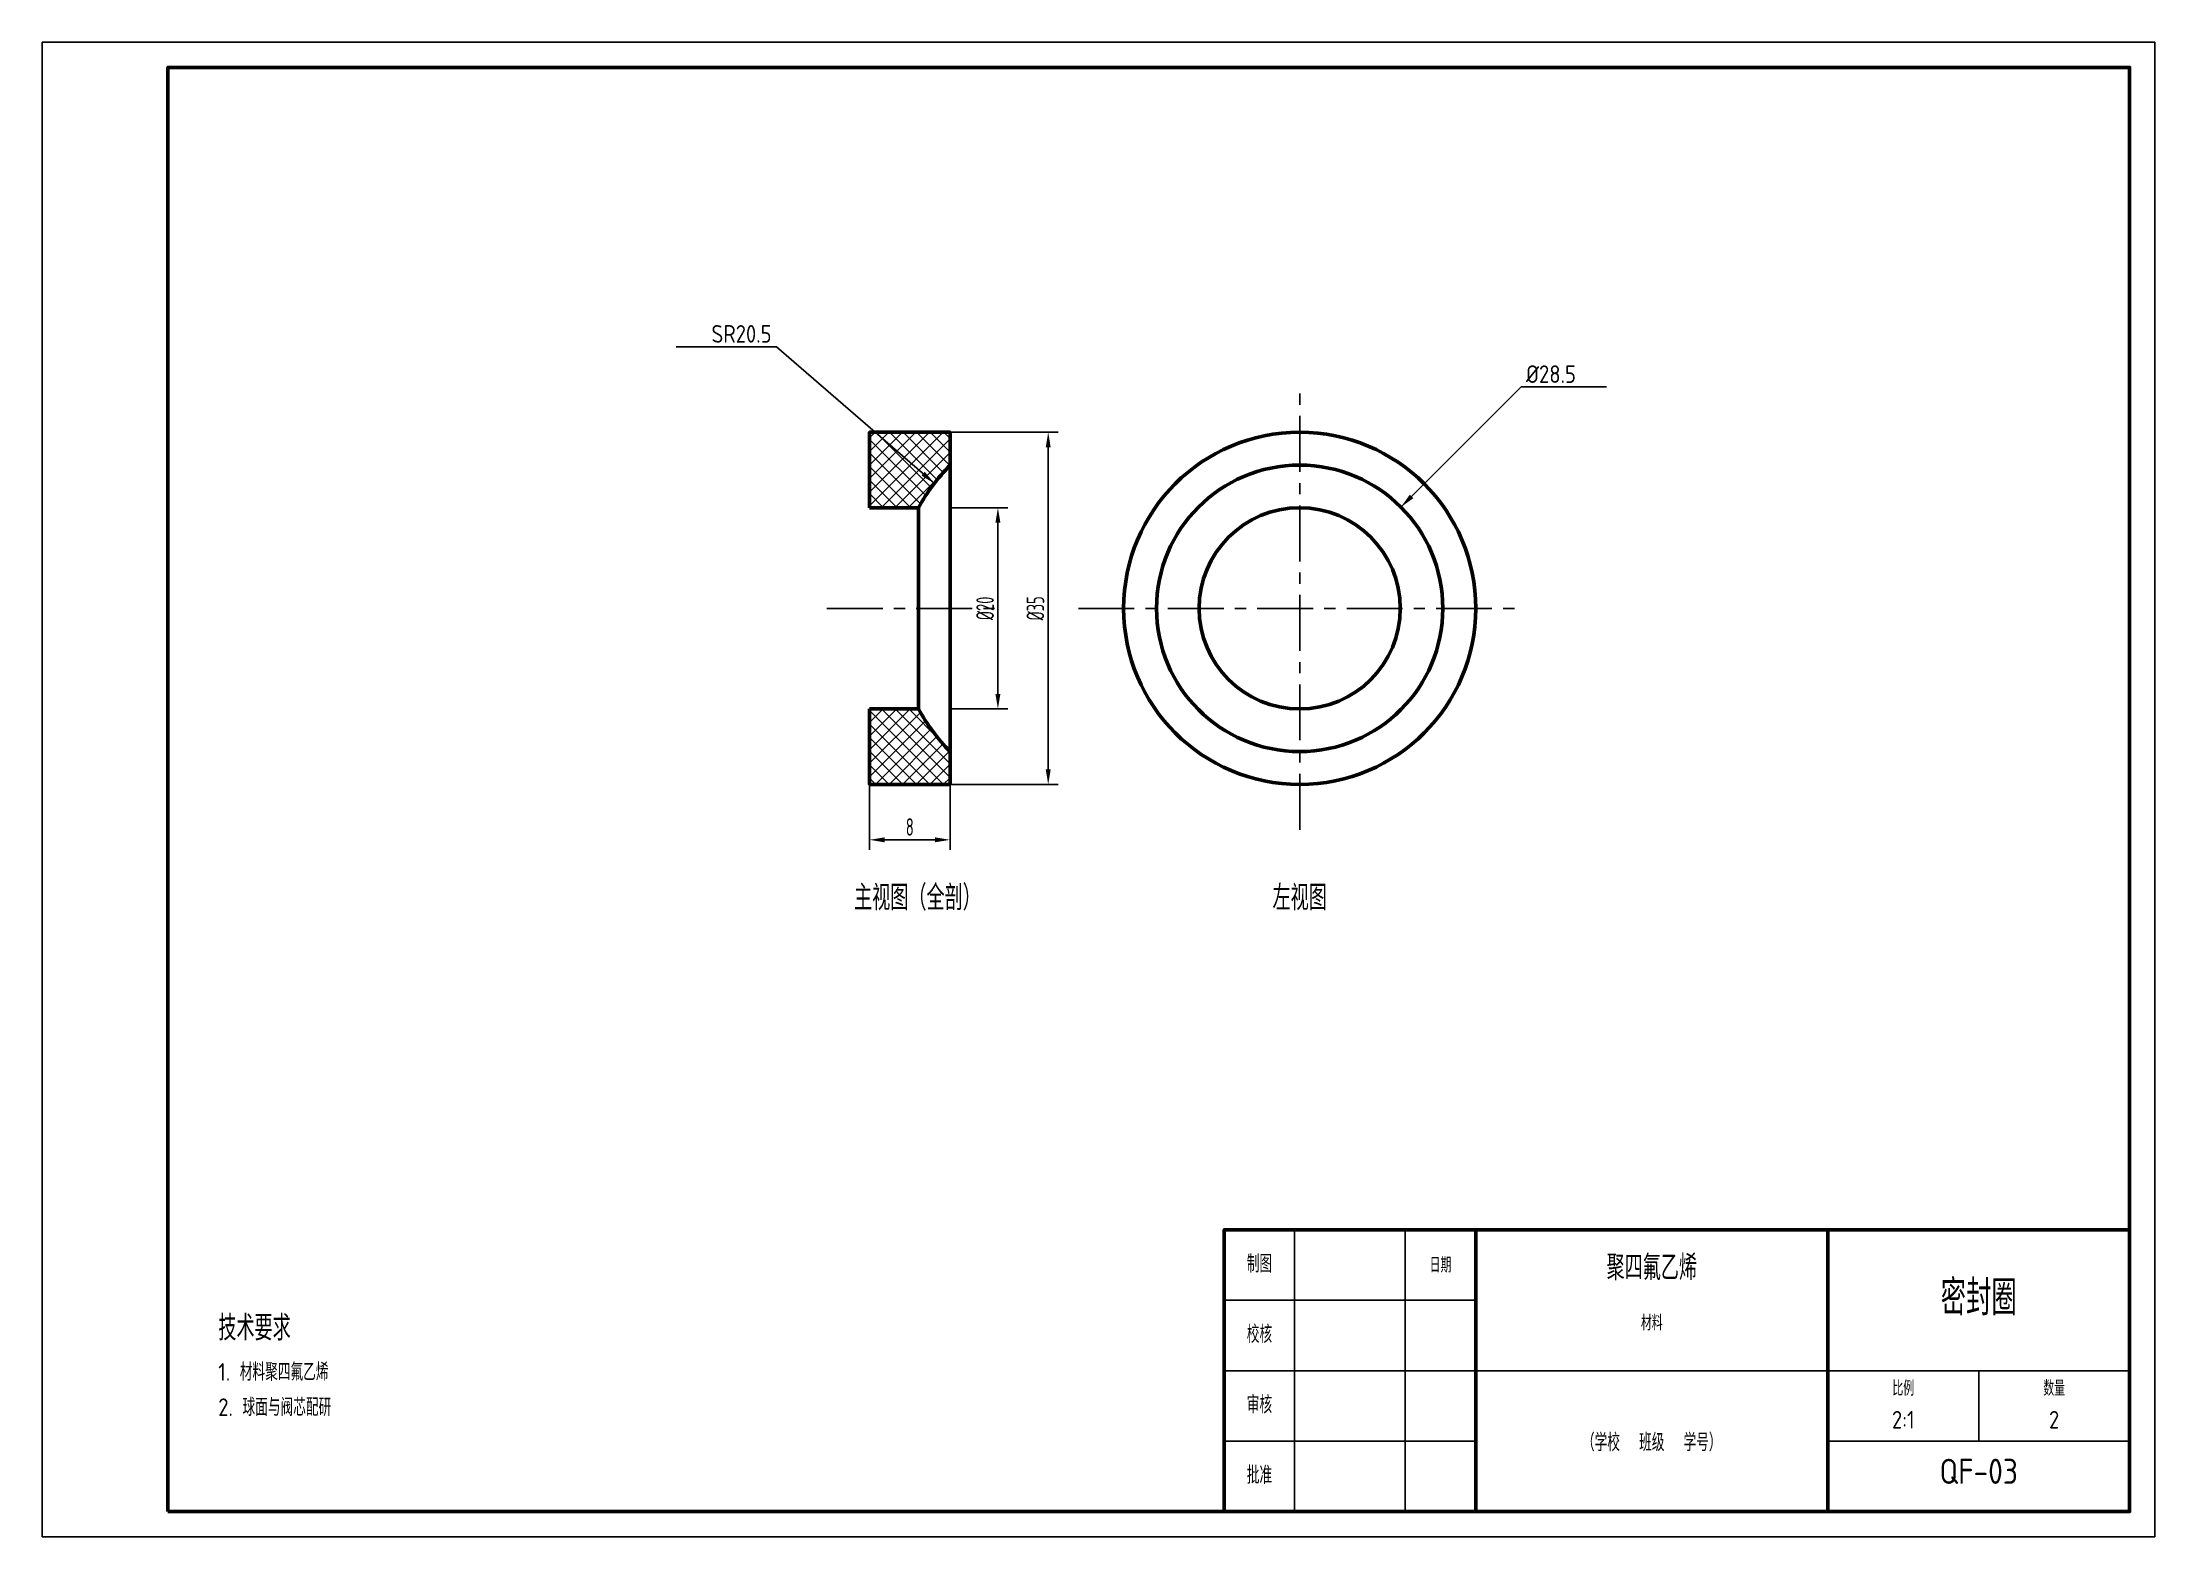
# Model space of a CAD drawing. Header units: millimetres. Extents: x 0 to 420, y 0 to 297.
import ezdxf
from ezdxf.enums import TextEntityAlignment as Align

# ---------------------------------------------------------------- set-up
doc = ezdxf.new("R2010")
doc.units = ezdxf.units.MM
doc.header["$LTSCALE"] = 3.5
doc.linetypes.add('CENTER', pattern=[5.08, 3.175, -0.635, 0.635, -0.635])
for name, color, linetype, lineweight in [('01粗实线', 7, 'CONTINUOUS', 50), ('02细实线', 3, 'CONTINUOUS', 25), ('04点画线', 1, 'CENTER', 25), ('05剖面线', 3, 'CONTINUOUS', 25), ('06尺寸', 3, 'CONTINUOUS', 25), ('07文字', 3, 'CONTINUOUS', 25), ('08图框', 7, 'CONTINUOUS', 50)]:
    doc.layers.add(name, color=color, linetype=linetype, lineweight=lineweight)
doc.styles.add('GB', font='gbenor.shx', dxfattribs={"width": 0.7, "bigfont": 'gbcbig.shx'})
doc.dimstyles.new('GB', dxfattribs={"dimtxt": 3.5, "dimasz": 3, "dimexe": 2, "dimexo": 0, "dimgap": 0.8, "dimtad": 1, "dimtxsty": 'GB', "dimcen": 2.5, "dimclrd": 3, "dimclre": 3, "dimclrt": 3, "dimazin": 3, "dimtfac": 1, "dimtmove": 0, "dimatfit": 3})

msp = doc.modelspace()

# ---------------------------------------------------------------- hatches: boundary and pattern name
at = {"layer": '05剖面线'}
h = msp.add_hatch(dxfattribs=at)
h.set_pattern_fill('ANSI37', scale=0.6)
h.paths.add_polyline_path([(164.48, 204.5), (164.48, 219.5), (180.48, 219.5), (180.48, 212.96, 0.0645121), (174.2, 204.5)])
h = msp.add_hatch(dxfattribs=at)
h.set_pattern_fill('ANSI37', scale=0.6)
h.paths.add_polyline_path([(164.48, 164.5), (164.48, 149.5), (180.48, 149.5), (180.48, 156.04, -0.0645121), (174.2, 164.5)])

# ---------------------------------------------------------------- linework, layer by layer
at = {"layer": '01粗实线'}
for p, q in [((180.48, 156.04), (180.48, 212.96)), ((174.2, 164.5), (174.2, 204.5))]:
    msp.add_line(p, q, dxfattribs=at)
for points in [[(164.48, 204.5), (164.48, 219.5), (180.48, 219.5), (180.48, 212.96, 0.0645121), (174.2, 204.5)], [(164.48, 164.5), (164.48, 149.5), (180.48, 149.5), (180.48, 156.04, -0.0645121), (174.2, 164.5)]]:
    msp.add_lwpolyline(points, format="xyb", close=True, dxfattribs=at)
for radius in [35, 28.46, 20]:
    msp.add_circle((250, 184.5), radius, dxfattribs=at)
at = {"layer": '02细实线'}
for p, q in [((235, 61), (285, 61)), ((249, 5), (249, 61)), ((271, 5), (271, 61)), ((235, 47), (285, 47)), ((235, 33), (285, 33)), ((285, 33), (355, 33)), ((355, 33), (415, 33)), ((385, 19), (385, 33)), ((235, 19), (285, 19)), ((355, 19), (415, 19))]:
    msp.add_line(p, q, dxfattribs=at)
msp.add_lwpolyline([(0, 0), (420, 0), (420, 297), (0, 297)], close=True, dxfattribs=at)
at = {"layer": '04点画线'}
for p, q in [((250, 140.5), (250, 228.5)), ((156, 184.5), (190, 184.5)), ((206, 184.5), (294, 184.5))]:
    msp.add_line(p, q, dxfattribs=at)
at = {"layer": '06尺寸'}
for p, q in [((146, 236.5), (126, 236.5)), ((177.4, 209.3), (146, 236.5)), ((270.12, 204.62), (294, 228.5)), ((294, 228.5), (311, 228.5))]:
    msp.add_line(p, q, dxfattribs=at)
for points in [[(177.4, 209.3), (175.46, 211.642), (174.805, 210.886)], [(270.12, 204.62), (272.595, 206.388), (271.888, 207.095)]]:
    msp.add_solid(points, dxfattribs=at)
at = {"layer": '08图框'}
for p, q in [((285, 5), (285, 61)), ((355, 5), (355, 61))]:
    msp.add_line(p, q, dxfattribs=at)
for points in [[(25, 5), (415, 5), (415, 292), (25, 292)], [(235, 5), (415, 5), (415, 61), (235, 61)]]:
    msp.add_lwpolyline(points, close=True, dxfattribs=at)

# ---------------------------------------------------------------- texts
at = {"layer": '06尺寸', "style": 'GB'}
msp.add_text('SR20.5', height=3.5, dxfattribs=at).set_placement((145, 237.3), align=Align.RIGHT)
msp.add_text('%%c28.5', height=3.5, dxfattribs=at).set_placement((295, 229.3))
at = {"layer": '07文字', "style": 'GB'}
for s, height, p in [('主视图（全剖）', 5, (174, 124.5)), ('左视图', 5, (250, 124.5)), ('制图', 3.5, (242, 52.5)), ('日期', 3, (278, 52.5)), ('聚四氟乙烯', 5, (320, 51)), ('密封圈', 7, (385, 44)), ('校核', 3.5, (242, 38.5)), ('材料', 3, (320, 41)), ('比例', 3, (370, 28)), ('数量', 3, (400, 28)), ('审核', 3.5, (242, 24.5)), ('2:1', 3.5, (370, 21.5)), ('2', 3.5, (400, 21.5)), ('（学校  班级  学号）', 3.5, (320, 17)), ('批准', 3.5, (242, 10.5)), ('QF-03', 5, (385, 10.5))]:
    msp.add_text(s, height=height, dxfattribs=at).set_placement(p, align=Align.CENTER)
for s, height, p in [('技术要求', 5, (35, 39)), ('1. 材料聚四氟乙烯', 3.5, (35, 31)), ('2. 球面与阀芯配研', 3.5, (35, 24))]:
    msp.add_text(s, height=height, dxfattribs=at).set_placement(p)

# ---------------------------------------------------------------- dimensions: what is measured, and where the dimension line sits
at = {"layer": '06尺寸'}
for base, p1, p2, text in [((200, 149.5), (180.48, 149.5), (180.48, 219.5), '%%c35'), ((190, 164.5), (180.48, 164.5), (180.48, 204.5), '%%c20')]:
    msp.add_linear_dim(base=base, p1=p1, p2=p2, angle=90, text=text, dimstyle='GB', dxfattribs=at).render()
msp.add_linear_dim(base=(164.48, 138.5), p1=(164.48, 149.5), p2=(180.48, 149.5), text='8', dimstyle='GB', dxfattribs=at).render()

doc.saveas('drawing.dxf')
